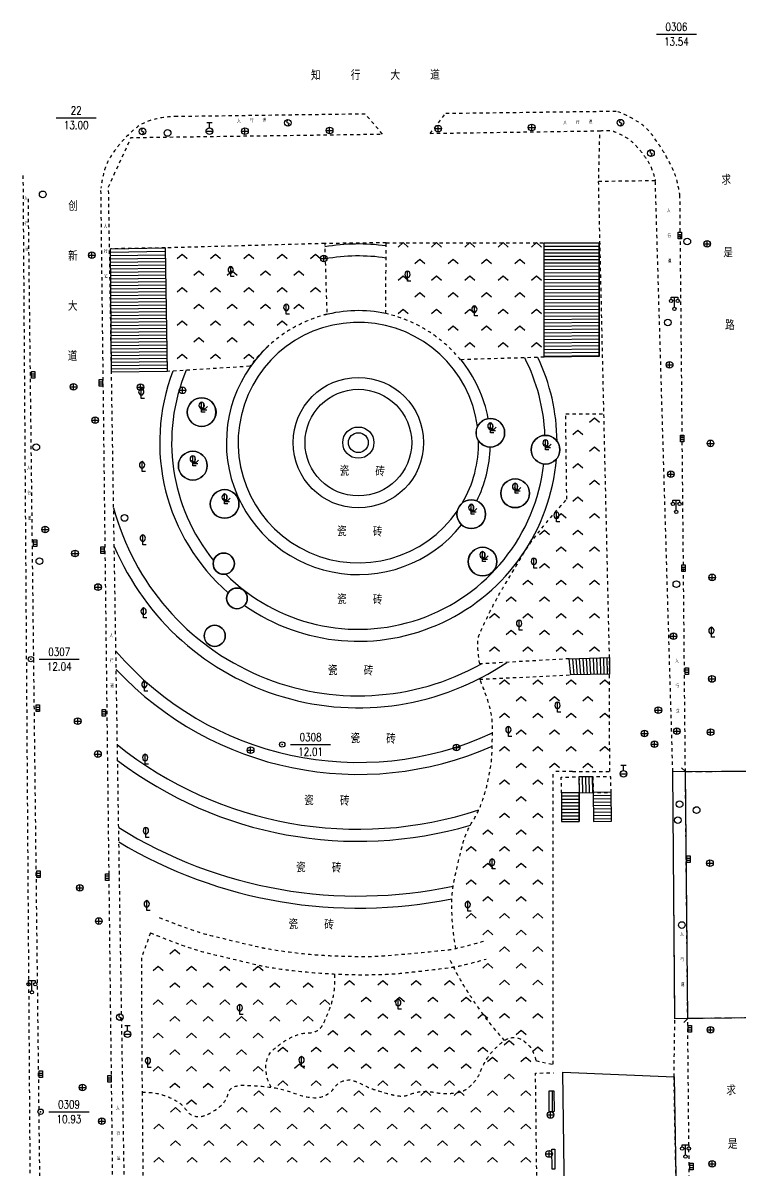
# Model space of a CAD drawing. Extents: x 1059 to 1761, y 608 to 1213.
# Drawn here: x 1472.4 to 1579.8, y 1040.6 to 1212.5 of the extents above; entities that cross this region are included whole.
import ezdxf
from ezdxf.enums import TextEntityAlignment as Align

# ---------------------------------------------------------------- set-up
doc = ezdxf.new("R2010")
doc.units = 0
doc.header["$LTSCALE"] = 0.5
doc.header["$PDSIZE"] = 0.2
doc.linetypes.add('X5', pattern=[3, 2, -1])
doc.linetypes.add('X6', pattern=[2, 1, -1])
doc.layers.get('0').update_dxf_attribs({"linetype": 'CONTINUOUS'})
doc.layers.add('ASSIST', color=7, linetype='CONTINUOUS', plot=False)
for name, color, linetype in [('DLDW', 11, 'CONTINUOUS'), ('DLSS', 4, 'CONTINUOUS'), ('GXYZ', 2, 'CONTINUOUS'), ('JMD', 6, 'CONTINUOUS'), ('KZD', 1, 'CONTINUOUS'), ('ZBTZ', 3, 'CONTINUOUS')]:
    doc.layers.add(name, color=color, linetype=linetype)
doc.styles.add('HZ', font='rs.shx', dxfattribs={"width": 0.8, "bigfont": 'hztxt.shx'})
doc.linetypes.add('1161', pattern='A,0,[149,AAA.SHX,S=0.15,R=0,X=0,Y=0],-1.6', length=1.6)

# ---------------------------------------------------------------- blocks, each defined once
blk = doc.blocks.new('gc043')
for p, q in [((-1, 0), (1, 0)), ((0, -1), (0, 1))]:
    blk.add_line(p, q)
blk.add_circle((0, 0), 1)
blk = doc.blocks.new('gc041')
for p, q in [((-1, 0.5), (1, 0.5)), ((-1, -0.5), (-1, 0.5)), ((-0.33, 0.5), (-0.33, -0.5)), ((0.33, 0.5), (0.33, -0.5)), ((1, 0.5), (1, -0.5)), ((1, -0.5), (-1, -0.5))]:
    blk.add_line(p, q)
blk = doc.blocks.new('gc133')
for p, q in [((-1, 0), (1, 0)), ((-0.8, 2.6), (0.8, 2.6)), ((0, 1), (0, 2.6))]:
    blk.add_line(p, q)
blk.add_circle((0, 0), 1)
blk = doc.blocks.new('gc050')
for p, q in [((0, 1), (-0.38, 0.18)), ((-0.38, 0.18), (0.38, -0.18)), ((0, -1), (0.38, -0.18))]:
    blk.add_line(p, q)
blk.add_circle((0, 0), 1)
blk = doc.blocks.new('gc097')
for p, q in [((-1, 2.9), (-1, 3.5)), ((-1, 3.5), (1, 3.5)), ((0, 0.5), (0, 3.5)), ((1, 3.5), (1, 2.9))]:
    blk.add_line(p, q)
for centre in [(-1, 2.4), (0, 0), (1, 2.4)]:
    blk.add_circle(centre, 0.5)
blk = doc.blocks.new('gc211')
for p, q in [((0, 0), (-1.5, -1.32)), ((1.5, -1.32), (0, 0))]:
    blk.add_line(p, q)
blk = doc.blocks.new('gc143')
for p, q in [((0, 0), (0, 3)), ((1, 0), (0, 0))]:
    blk.add_line(p, q)
for centre, start, end in [((0.225, 2), 102.68038, 257.31962), ((-0.225, 2), 282.68038, 77.31962)]:
    blk.add_arc(centre, 1.025, start, end)
blk = doc.blocks.new('gc188')
blk.add_circle((0, 0), 1)
blk = doc.blocks.new('gc124')
for p, q in [((-1, 1), (0, 0)), ((-0.8, 0), (0.8, 0)), ((0, 0), (0, 1.6)), ((0, 0), (1, 1))]:
    blk.add_line(p, q)
blk = doc.blocks.new('gc117')
blk.add_circle((0, 0), 0.8)
blk.add_point((0, 0))

msp = doc.modelspace()

# ---------------------------------------------------------------- linework, layer by layer
at = {"linetype": 'Continuous'}
for p, q in [((1550.49, 1162.43, 13.46), (1550.49, 1179.59, 4.17)), ((1550.49, 1179.59, 2.17), (1558.72, 1179.59, 0.71)), ((1558.72, 1162.54, 13.47), (1558.72, 1179.59, 2.88)), ((1553.06, 1097.13, 13.39), (1553.06, 1092.86, 3.59)), ((1555.71, 1097.16), (1555.71, 1092.86))]:
    msp.add_line(p, q, dxfattribs=at)
for centre, radius in [((1522.63, 1149.63, 12.89), 9.77), ((1522.63, 1149.63, 12.89), 7.99), ((1499.15, 1154.2, 12.77), 2.15), ((1522.63, 1149.63, 12.89), 2.34), ((1542.41, 1151.1, 13.03), 2.14), ((1522.63, 1149.63, 12.89), 1.49), ((1550.67, 1148.57, 13.18), 2.15), ((1497.82, 1146.17, 12.61), 2.16), ((1546.12, 1142.04, 12.92), 2.15), ((1502.59, 1140.44, 12.55), 2.15), ((1539.55, 1138.9, 12.86), 2.15), ((1502.46, 1131.49, 12.42), 1.59), ((1541.24, 1131.8, 12.73), 2.15), ((1504.44, 1126.29, 12.35), 1.55), ((1501.11, 1120.67, 12.24), 1.58)]:
    msp.add_circle(centre, radius, dxfattribs=at)
for radius, start, end in [(29.77, 81.9598, 99.7225), (27.98, 81.4624, 100.2369), (19.78, 78.0166, 105.0196), (18.02, 7.7192, 325.3998), (19.78, 132.8962, 321.4822), (27.98, 2.2231, 27.0272), (29.77, 0.3973, 25.404), (19.78, 10.4559, 38.9411), (29.77, 158.9141, 229.1041), (27.98, 157.2134, 219.1608), (18.02, 329.8378, 0.7887), (19.78, 333.7554, 358.0521), (29.77, 235.0333, 355.2571), (27.98, 224.7497, 353.4313), (37.95, 194.9123, 299.0979), (39.75, 203.0506, 304.0394), (47.93, 220.7146, 294.7754), (49.72, 223.1227, 293.793), (57.94, 231.4519, 288.1501), (59.75, 232.8622, 286.3164), (67.96, 238.1013, 282.0677), (69.78, 239.0553, 281.5912)]:
    msp.add_arc((1522.63, 1149.63, 12.89), radius, start, end, dxfattribs=at)
at = {"layer": 'ASSIST', "linetype": 'Continuous', "flags": 128}
for points in [[(1550.49, 1162.43), (1550.49, 1179.59), (1558.72, 1179.59), (1558.72, 1162.54)], [(1485.64, 1160.19), (1485.5, 1178.68), (1493.66, 1178.81), (1493.96, 1160.29)], [(1560.28, 1114.93), (1554.47, 1114.81), (1554.23, 1117.23), (1560.26, 1117.41)], [(1571.63, 1100.33), (1582.64, 1100.41), (1582.98, 1063.44), (1571.98, 1063.31)], [(1557.77, 1099.52), (1555.69, 1099.53), (1555.71, 1097.16), (1557.82, 1097.18)], [(1560.54, 1092.87), (1560.5, 1097.22), (1557.82, 1097.18), (1557.87, 1092.86)], [(1551.95, 1052.42), (1551.15, 1052.41), (1551.17, 1049.39), (1552, 1049.42)], [(1552.09, 1040.75), (1551.65, 1040.76), (1551.63, 1043.75), (1552.06, 1043.72)]]:
    msp.add_lwpolyline(points, close=True, dxfattribs=at)
at = {"layer": 'DLSS', "linetype": 'X6'}
for p, q in [((1569.75, 1100.32, 10.29), (1567.13, 1188.87, 13.19)), ((1572.84, 972.28, 9.84), (1570.82, 1186.57, 12.7)), ((1517.59, 1179.47, 13.56), (1493.66, 1178.81, 19.55)), ((1526.8, 1179.59, 13.56), (1550.49, 1179.59)), ((1550.49, 1179.59), (1558.72, 1179.59)), ((1493.66, 1178.81), (1485.5, 1178.68)), ((1553.7, 1153.92), (1559.42, 1153.92)), ((1570.06, 1063.29, 10.05), (1569.75, 1100.32, 10.29)), ((1569.93, 1054.58, 10.05), (1570.06, 1063.29, 10.05)), ((1570.6, 1020.13, 9.91), (1569.93, 1054.58, 10.05))]:
    msp.add_line(p, q, dxfattribs=at)
at = {"layer": 'DLSS', "linetype": 'X6', "flags": 128}
for points in [[(1495.48, 1198.49, 0.081414), (1491.45, 1197.91, 0.109955), (1488.82, 1196.4, 0.031023), (1486.9, 1194.4, 0.036184), (1485.5, 1192.48, 0.065812), (1484.61, 1190.53, 0.049947), (1484.06, 1187.77)], [(1570.82, 1186.57, 0.027454), (1570.38, 1188.87, 0.042681), (1569.9, 1190.3, 0.031485), (1568.55, 1192.9, 0.025791), (1566.55, 1195.87, 0.087355), (1564.74, 1197.57, 0.05562), (1561.28, 1199.32)], [(1558.83, 1196.36, -0.049649), (1560.25, 1196.41, -0.08334), (1561.08, 1196.21, -0.04107), (1562.78, 1195.34, -0.053081), (1563.94, 1194.43, -0.032581), (1564.78, 1193.5, -0.019653), (1566, 1191.82, -0.056107), (1566.58, 1190.7, -0.0369), (1567.13, 1188.87)], [(1517.91, 1168.87, 0.038774), (1514.86, 1167.82, 0.038774), (1512, 1166.31, 0.046336), (1508.95, 1163.95, 0.046336), (1506.38, 1161.07)], [(1537.94, 1162.06, 0.036608), (1535.88, 1164.21, 0.036608), (1533.54, 1166.04, 0.045844), (1530.27, 1167.82, 0.045844), (1526.73, 1168.97)], [(1540.82, 1116.46, -0.046017), (1540.53, 1119.67, -0.105096), (1540.83, 1121.06, -0.010837), (1542.51, 1124.59, -0.014106), (1543.94, 1127.23, -0.003647), (1544.73, 1128.59, -0.001244), (1547.1, 1132.54, -0.031149), (1549.58, 1136.13, -0.020707), (1553.86, 1141.13)], [(1537.23, 1073.78, -0.041404), (1536.63, 1080.05, -0.058318), (1537.09, 1084.5, -0.006875), (1538.24, 1089.35, -0.029036), (1538.59, 1090.48, -0.048302), (1539.92, 1093.17, 0.052765), (1541.12, 1095.64, 0.027854), (1541.9, 1098.27, 0.022778), (1542.53, 1101.57, 0.02698), (1542.65, 1102.95, 0.009251), (1542.72, 1106.99, 0.06485), (1542.33, 1109.94, 0.042832), (1540.8, 1114.17)], [(1541.38, 1074.86, -0.01258), (1537.23, 1073.78, -0.031279), (1535.53, 1073.5, -0.006381), (1526.51, 1072.68, -0.019999), (1523.62, 1072.57, -0.005744), (1520.15, 1072.62, -0.008317), (1517.75, 1072.72, -0.013675), (1513.61, 1073.08, -0.012895), (1509.25, 1073.69, -0.016117), (1507.97, 1073.94, -0.002815), (1500.7, 1075.68, -0.024013), (1497.74, 1076.56, -0.013317), (1492.53, 1078.54)], [(1491.48, 1076.14, 0.013117), (1496.87, 1074.09, 0.023814), (1499.92, 1073.18, 0.002895), (1507.51, 1071.35, 0.015464), (1508.94, 1071.06, 0.01399), (1513.14, 1070.47, 0.012677), (1517.81, 1070.06, 0.012398), (1522.28, 1069.89, 0.012424), (1526.75, 1069.94, 0.016335), (1528.93, 1070.1, 0.004927), (1536.13, 1070.91, 0.02635), (1537.9, 1071.22, 0.011875), (1541.76, 1072.21)], [(1544.54, 1060.03, -0.019853), (1541.89, 1063.19, -0.019853), (1539.51, 1066.55, -0.015492), (1537.84, 1069.3, -0.015492), (1536.35, 1072.14)], [(1509.55, 1053.01, -0.143751), (1508.79, 1056.4, -0.199984), (1509.91, 1058.68, -0.037789), (1511.52, 1059.89, -0.042526), (1513.11, 1060.73, -0.098001), (1515.27, 1061.17, 0.152864), (1516.64, 1061.61, 0.12381), (1517.31, 1062.39, 0.03734), (1518.59, 1065.51, 0.051448), (1519.04, 1067.59, 0.045309), (1519.09, 1070.02)], [(1490.22, 1052.27, -0.068899), (1492.91, 1051.98, -0.072295), (1495.3, 1051, -0.107973), (1496.86, 1049.56, 0.164877), (1497.99, 1048.72, 0.174894), (1499.64, 1048.78, 0.093081), (1502.2, 1050.41, 0.154708), (1503.12, 1052.06, -0.242626), (1503.9, 1053.03, -0.105291), (1505.24, 1053.31, -0.033125), (1509.55, 1053.01, -0.058369), (1512.95, 1052.13, 0.069503), (1515.83, 1051.46, 0.273648), (1519.08, 1053, -0.336314), (1521.95, 1053.98, -0.04241), (1523.51, 1053.3, 0.044315), (1525.02, 1052.66, 0.014699), (1527.58, 1051.92, 0.036052), (1528.65, 1051.72, 0.127483), (1530.44, 1051.97, -0.103521), (1532.6, 1052.39, -0.044355), (1534.17, 1052.23, 0.046087), (1535.68, 1052.07, 0.039848), (1537.27, 1052.19, 0.058111), (1538.32, 1052.47, 0.081238), (1539.19, 1053, 0.053906), (1540.23, 1054.1, 0.068391), (1540.94, 1055.38, -0.046123), (1541.92, 1057.31, -0.051677), (1542.99, 1058.68, -0.043981), (1544.54, 1060.03, -0.309839), (1547.21, 1060.1, -0.214783), (1549.22, 1057)]]:
    msp.add_lwpolyline(points, format="xyb", dxfattribs=at)
for points in [[(1523.65, 1198.88), (1495.48, 1198.49)], [(1526.25, 1195.88), (1523.65, 1198.88)], [(1533.4, 1195.98), (1535.76, 1198.99)], [(1535.76, 1198.99), (1561.28, 1199.32)], [(1488.72, 964.94), (1485.2, 1187.99), (1488.58, 1195.35), (1526.25, 1195.88)], [(1533.4, 1195.98), (1558.83, 1196.36)], [(1472.37, 1189.65), (1474.67, 860.01)], [(1560.29, 1100.35), (1560.28, 1114.93), (1560.26, 1117.41), (1558.63, 1188.76)], [(1487.55, 892.95), (1484.06, 1187.77)], [(1473.13, 1186.17), (1478.56, 724.18)], [(1526.8, 1179.59), (1517.59, 1179.47), (1517.91, 1168.87)], [(1526.73, 1168.97), (1526.8, 1179.59)], [(1550.49, 1162.43), (1537.94, 1162.06)], [(1506.38, 1161.07), (1493.96, 1160.29)], [(1553.86, 1141.13), (1553.7, 1153.92)], [(1554.23, 1117.23), (1540.82, 1116.46)], [(1540.8, 1114.17), (1554.47, 1114.81)], [(1551.8, 1056.46), (1551.8, 1100.35)], [(1491.48, 1076.14), (1490.11, 1072.43)], [(1490.11, 1072.43), (1490.22, 1052.27)], [(1549.22, 1057), (1551.8, 1056.46)], [(1552.97, 965.5), (1552.74, 983.22), (1550.04, 983.22), (1549.18, 1055.13), (1551.87, 1055.19)], [(1490.22, 1052.27), (1491.11, 964.96)]]:
    msp.add_lwpolyline(points, dxfattribs=at)
for points, elevation in [([(1567.13, 1188.87), (1558.63, 1188.76), (1558.83, 1196.36)], 13.19), ([(1554.73, 1100.35), (1551.8, 1100.35)], 10.04), ([(1554.73, 1100.35), (1560.29, 1100.35)], 10.04)]:
    msp.add_lwpolyline(points, dxfattribs=dict(at, elevation=elevation))
for points in [[(1555.69, 1099.53), (1555.71, 1097.16), (1553.06, 1097.13), (1553.04, 1099.49)], [(1557.77, 1099.52), (1557.82, 1097.18), (1560.5, 1097.22), (1560.45, 1099.56)]]:
    msp.add_lwpolyline(points, close=True, dxfattribs=at)
at = {"layer": 'JMD', "linetype": 'Continuous'}
for p, q in [((1550.49, 1162.43), (1550.49, 1179.59)), ((1550.49, 1179.59), (1558.72, 1179.59)), ((1558.72, 1179.59), (1558.72, 1162.54)), ((1485.5, 1178.68), (1493.66, 1178.81)), ((1485.64, 1160.19), (1485.5, 1178.68)), ((1485.5, 1178.18), (1493.66, 1178.3)), ((1485.5, 1177.68), (1493.67, 1177.8)), ((1493.66, 1178.81), (1493.96, 1160.29)), ((1550.49, 1179.09), (1558.72, 1179.09)), ((1550.49, 1178.59), (1558.72, 1178.59)), ((1550.49, 1178.09), (1558.72, 1178.09)), ((1485.51, 1177.18), (1493.68, 1177.3)), ((1485.51, 1176.68), (1493.69, 1176.8)), ((1485.52, 1176.18), (1493.7, 1176.3)), ((1550.49, 1177.59), (1558.72, 1177.6)), ((1550.49, 1177.09), (1558.72, 1177.1)), ((1550.49, 1176.59), (1558.72, 1176.6)), ((1550.49, 1176.09), (1558.72, 1176.11)), ((1485.52, 1175.68), (1493.7, 1175.8)), ((1485.52, 1175.18), (1493.71, 1175.3)), ((1485.53, 1174.68), (1493.72, 1174.8)), ((1485.53, 1174.18), (1493.73, 1174.3)), ((1550.49, 1175.59), (1558.72, 1175.61)), ((1550.49, 1175.09), (1558.72, 1175.11)), ((1550.49, 1174.59), (1558.72, 1174.62)), ((1485.54, 1173.68), (1493.74, 1173.8)), ((1485.54, 1173.18), (1493.75, 1173.3)), ((1485.54, 1172.68), (1493.75, 1172.8)), ((1550.49, 1174.09), (1558.72, 1174.12)), ((1550.49, 1173.59), (1558.72, 1173.62)), ((1550.49, 1173.09), (1558.72, 1173.13)), ((1550.49, 1172.59), (1558.72, 1172.63)), ((1485.55, 1172.18), (1493.76, 1172.3)), ((1485.55, 1171.68), (1493.77, 1171.8)), ((1485.56, 1171.18), (1493.78, 1171.3)), ((1550.49, 1172.09), (1558.72, 1172.13)), ((1550.49, 1171.59), (1558.72, 1171.63)), ((1550.49, 1171.09), (1558.72, 1171.14)), ((1485.56, 1170.68), (1493.79, 1170.8)), ((1485.56, 1170.18), (1493.79, 1170.29)), ((1485.57, 1169.68), (1493.8, 1169.79)), ((1485.57, 1169.18), (1493.81, 1169.29)), ((1550.49, 1170.59), (1558.72, 1170.64)), ((1550.49, 1170.09), (1558.72, 1170.14)), ((1550.49, 1169.59), (1558.72, 1169.65)), ((1550.49, 1169.09), (1558.72, 1169.15)), ((1485.58, 1168.68), (1493.82, 1168.79)), ((1485.58, 1168.18), (1493.83, 1168.29)), ((1485.58, 1167.68), (1493.84, 1167.79)), ((1550.49, 1168.59), (1558.72, 1168.65)), ((1550.49, 1168.09), (1558.72, 1168.16)), ((1550.49, 1167.59), (1558.72, 1167.66)), ((1485.59, 1167.18), (1493.84, 1167.29)), ((1485.59, 1166.68), (1493.85, 1166.79)), ((1485.6, 1166.18), (1493.86, 1166.29)), ((1485.6, 1165.68), (1493.87, 1165.79)), ((1550.49, 1167.09), (1558.72, 1167.16)), ((1550.49, 1166.59), (1558.72, 1166.67)), ((1550.49, 1166.09), (1558.72, 1166.17)), ((1485.6, 1165.18), (1493.88, 1165.29)), ((1485.61, 1164.68), (1493.88, 1164.79)), ((1485.61, 1164.18), (1493.89, 1164.29)), ((1550.49, 1165.59), (1558.72, 1165.67)), ((1550.49, 1165.09), (1558.72, 1165.17)), ((1550.49, 1164.59), (1558.72, 1164.68)), ((1550.49, 1164.09), (1558.72, 1164.18)), ((1485.62, 1163.68), (1493.9, 1163.79)), ((1485.62, 1163.18), (1493.91, 1163.29)), ((1485.62, 1162.68), (1493.92, 1162.79)), ((1485.63, 1162.18), (1493.93, 1162.29)), ((1550.49, 1163.59), (1558.72, 1163.68)), ((1550.49, 1163.09), (1558.72, 1163.19)), ((1550.49, 1162.59), (1558.72, 1162.69)), ((1485.63, 1161.68), (1493.93, 1161.78)), ((1485.64, 1161.18), (1493.94, 1161.28)), ((1485.64, 1160.68), (1493.95, 1160.78)), ((1554.23, 1117.23), (1560.26, 1117.41)), ((1554.47, 1114.81), (1554.23, 1117.23)), ((1554.97, 1114.82), (1554.75, 1117.24)), ((1555.47, 1114.83), (1555.27, 1117.26)), ((1555.97, 1114.84), (1555.79, 1117.27)), ((1556.47, 1114.85), (1556.3, 1117.29)), ((1556.97, 1114.86), (1556.82, 1117.31)), ((1557.47, 1114.87), (1557.34, 1117.32)), ((1557.97, 1114.88), (1557.86, 1117.34)), ((1558.47, 1114.89), (1558.37, 1117.35)), ((1558.97, 1114.9), (1558.89, 1117.37)), ((1559.46, 1114.91), (1559.41, 1117.39)), ((1559.96, 1114.92), (1559.93, 1117.4)), ((1560.28, 1114.93), (1554.47, 1114.81)), ((1571.63, 1100.33), (1571.06, 1100.89)), ((1557.77, 1099.52), (1555.69, 1099.53)), ((1555.69, 1099.53), (1555.71, 1097.16)), ((1556.19, 1099.53), (1556.22, 1097.17)), ((1556.69, 1099.53), (1556.73, 1097.17)), ((1557.19, 1099.52), (1557.23, 1097.18)), ((1557.69, 1099.52), (1557.74, 1097.18)), ((1555.71, 1097.16), (1553.06, 1097.13)), ((1553.06, 1097.13), (1553.06, 1092.86)), ((1555.71, 1097.16), (1557.82, 1097.18)), ((1555.71, 1092.86), (1555.71, 1097.16)), ((1560.5, 1097.22), (1557.82, 1097.18)), ((1557.82, 1097.18), (1557.87, 1092.86)), ((1560.54, 1092.87), (1560.5, 1097.22)), ((1555.71, 1096.66), (1553.06, 1096.63)), ((1555.71, 1096.16), (1553.06, 1096.13)), ((1555.71, 1095.66), (1553.06, 1095.64)), ((1560.5, 1096.73), (1557.83, 1096.69)), ((1560.51, 1096.23), (1557.83, 1096.19)), ((1560.51, 1095.73), (1557.84, 1095.7)), ((1560.52, 1095.23), (1557.84, 1095.2)), ((1555.71, 1095.16), (1553.06, 1095.14)), ((1555.71, 1094.66), (1553.06, 1094.65)), ((1555.71, 1094.16), (1553.06, 1094.15)), ((1555.71, 1093.66), (1553.06, 1093.65)), ((1560.52, 1094.73), (1557.85, 1094.7)), ((1560.53, 1094.23), (1557.85, 1094.21)), ((1560.53, 1093.73), (1557.86, 1093.71)), ((1555.71, 1093.16), (1553.06, 1093.16)), ((1555.71, 1092.86), (1555.71, 1092.86)), ((1560.54, 1093.23), (1557.87, 1093.21)), ((1571.98, 1063.31), (1571.42, 1062.74)), ((1554.28, 984.85), (1553.28, 1055.27, 10.06)), ((1553.28, 1055.27, 10.06), (1569.93, 1054.58, 10.05)), ((1569.93, 1054.58, 10.05), (1570.6, 1020.13, 9.91)), ((1551.95, 1052.42), (1551.15, 1052.41)), ((1551.15, 1052.41), (1551.17, 1049.39)), ((1551.65, 1052.41), (1551.69, 1049.41)), ((1551.17, 1049.39), (1552, 1049.42)), ((1551.65, 1040.76), (1551.63, 1043.75)), ((1551.63, 1043.75), (1552.06, 1043.72)), ((1552.09, 1040.75), (1551.65, 1040.76))]:
    msp.add_line(p, q, dxfattribs=at)
at = {"layer": 'JMD', "linetype": 'X5'}
for p, q in [((1571.63, 1100.33), (1582.64, 1100.41)), ((1582.98, 1063.44), (1571.98, 1063.31))]:
    msp.add_line(p, q, dxfattribs=at)
at = {"layer": 'JMD', "linetype": 'Continuous', "elevation": 15.59, "flags": 128}
msp.add_lwpolyline([(1709.21, 1064.94), (1702.38, 1064.84), (1570.06, 1063.29), (1569.75, 1100.32), (1584.31, 1100.42)], dxfattribs=at)
at = {"layer": 'JMD', "linetype": 'Continuous', "flags": 128}
msp.add_lwpolyline([(1555.71, 1092.86), (1555.71, 1097.16), (1553.06, 1097.13), (1553.06, 1092.86)], close=True, dxfattribs=at)
at = {"layer": 'KZD', "linetype": 'Continuous'}
for p, q in [((1567.29, 1210.83), (1573.29, 1210.83)), ((1477.35, 1198.32), (1483.35, 1198.32)), ((1474.81, 1117.17), (1480.81, 1117.17)), ((1512.47, 1104.39), (1518.47, 1104.39)), ((1476.27, 1049.34), (1482.27, 1049.34))]:
    msp.add_line(p, q, dxfattribs=at)
at = {"layer": 'ZBTZ', "linetype": '1161', "flags": 128}
for points in [[(1501.29, 1154.2, 1), (1497, 1154.2, 1)], [(1544.55, 1151.1, 1), (1540.26, 1151.1, 1)], [(1552.82, 1148.57, 1), (1548.52, 1148.57, 1)], [(1499.98, 1146.17, 1), (1495.66, 1146.17, 1)], [(1548.28, 1142.04, 1), (1543.97, 1142.04, 1)], [(1504.74, 1140.44, 1), (1500.44, 1140.44, 1)], [(1541.7, 1138.9, 1), (1537.4, 1138.9, 1)], [(1504.05, 1131.49, 1), (1500.87, 1131.49, 1)], [(1504.05, 1131.49, 1), (1500.87, 1131.49, 1)], [(1543.39, 1131.8, 1), (1539.1, 1131.8, 1)], [(1505.99, 1126.29, 1), (1502.89, 1126.29, 1)], [(1502.89, 1126.29, 1), (1505.99, 1126.29, 1)], [(1502.69, 1120.67, 1), (1499.52, 1120.67, 1)], [(1499.52, 1120.67, 1), (1502.69, 1120.67, 1)]]:
    msp.add_lwpolyline(points, format="xyb", close=True, dxfattribs=at)

# ---------------------------------------------------------------- block references
at = {"layer": 'DLDW', "linetype": 'Continuous', "xscale": 0.5, "yscale": 0.5}
for p in [(1569.98, 1169.66, 11.65), (1570.26, 1139.25, 10.74), (1473.72, 1067.24, 11.42), (1571.65, 1042.62, 9.9)]:
    msp.add_blockref('gc097', p, dxfattribs=at)
at = {"layer": 'GXYZ', "linetype": 'Continuous', "xscale": 0.5, "yscale": 0.5}
for name, p in [('gc050', (1490.28, 1196.28, 13.32)), ('gc133', (1500.31, 1196.3, 13.51)), ('gc043', (1505.64, 1196.32, 13.54)), ('gc050', (1512.05, 1197.57, 13.51)), ('gc043', (1518.33, 1196.41, 13.52)), ('gc043', (1534.59, 1196.69, 13.53)), ('gc043', (1548.6, 1196.86, 13.52)), ('gc050', (1561.92, 1197.58, 13.45)), ('gc188', (1494.05, 1196.04, 13.42)), ('gc050', (1566.48, 1193.03, 13.24)), ('gc188', (1475.33, 1186.84, 12.88)), ('gc188', (1571.92, 1179.76, 12.49)), ('gc043', (1574.9, 1179.42, 12.55)), ('gc043', (1482.7, 1177.73, 12.78)), ('gc043', (1517.45, 1177.22, 13.53)), ('gc188', (1569, 1167.64, 11.64)), ('gc043', (1569.27, 1161.28, 11.47)), ('gc043', (1479.96, 1158, 12.54)), ('gc043', (1489.99, 1157.94, 12.76)), ('gc043', (1496.29, 1157.47, 12.81)), ('gc043', (1483.18, 1153, 12.45)), ('gc188', (1474.37, 1148.95, 12.39)), ('gc043', (1575.39, 1149.52, 11.63)), ('gc043', (1569.46, 1144.9, 10.94)), ('gc188', (1487.6, 1138.34, 12.39)), ('gc043', (1475.72, 1136.62, 12.21)), ('gc043', (1480.17, 1133.01, 12.22)), ('gc188', (1474.83, 1131.85, 12.14)), ('gc043', (1575.64, 1129.43, 11.01)), ('gc043', (1483.62, 1127.98, 12.11)), ('gc188', (1570.28, 1128.42, 10.38)), ('gc043', (1569.86, 1120.61, 10.15)), ('gc043', (1575.62, 1114.21, 10.52)), ('gc043', (1567.58, 1109.54, 9.48)), ('gc043', (1480.57, 1107.89, 11.85)), ('gc043', (1565.5, 1106.02, 9.46)), ('gc043', (1570.35, 1106.38, 10.4)), ('gc043', (1575.42, 1106.22, 10.31)), ('gc043', (1506.49, 1103.53, 11.99)), ('gc043', (1537.35, 1103.93, 12.24)), ('gc043', (1567, 1104.44, 9.43)), ('gc043', (1483.61, 1102.96, 11.73)), ('gc133', (1562.35, 1100, 10.11)), ('gc188', (1570.77, 1095.45, 10.22)), ('gc188', (1570.51, 1093.04, 10.2)), ('gc188', (1573.32, 1094.56, 10.04)), ('gc043', (1575.32, 1086.59, 10)), ('gc043', (1480.9, 1082.91, 11.52)), ('gc043', (1483.73, 1077.93, 11.4)), ('gc188', (1571.11, 1077.33, 9.98)), ('gc050', (1486.9, 1063.52, 11.3)), ('gc133', (1488.05, 1060.98, 11.28)), ('gc043', (1575.4, 1061.62, 9.84)), ('gc043', (1481.31, 1052.97, 11.08)), ('gc043', (1551.41, 1048.86, 10.36)), ('gc043', (1484.18, 1047.92, 10.96)), ('gc043', (1551.2, 1043.01, 10.36)), ('gc043', (1575.66, 1041.54, 9.86))]:
    msp.add_blockref(name, p, dxfattribs=at)
at = {"layer": 'GXYZ', "linetype": 'Continuous', "xscale": 0.5, "yscale": 0.5, "zscale": 0.5}
for p, rotation in [((1570.79, 1180.67, 12.5), 89.90315242892177), ((1473.92, 1159.79, 12.55), 90), ((1484.03, 1158.6, 12.48), 90), ((1571.14, 1150.27, 10.94), 90), ((1474.18, 1134.58, 12.17), 90), ((1484.27, 1133.53, 12.16), 90), ((1571.35, 1130.82, 10.3), 90), ((1571.87, 1115.39, 10.45), 90), ((1474.59, 1109.82, 11.84), 90), ((1484.5, 1109.12, 11.78), 270), ((1572.12, 1087.19, 9.93), 90), ((1474.7, 1084.94, 11.46), 90), ((1484.97, 1084.52, 11.47), 90), ((1572.32, 1061.78, 9.78), 90), ((1475.07, 1054.97, 11.03), 90), ((1485.35, 1054.27, 11.02), 90), ((1572.54, 1041.16, 9.76), 90)]:
    msp.add_blockref('gc041', p, dxfattribs=dict(at, rotation=rotation))
at = {"layer": 'KZD', "linetype": 'Continuous', "xscale": 0.5, "yscale": 0.5}
for p in [(1473.56, 1117.17, 12.04), (1511.22, 1104.39, 12.01), (1475.02, 1049.34, 10.93)]:
    msp.add_blockref('gc117', p, dxfattribs=at)
at = {"layer": 'ZBTZ', "linetype": 'Continuous', "xscale": 0.5, "yscale": 0.5}
for name, p in [('gc211', (1529.33, 1179.6)), ('gc211', (1534.33, 1179.6)), ('gc211', (1539.33, 1179.6)), ('gc211', (1544.33, 1179.6)), ('gc211', (1549.33, 1179.6)), ('gc211', (1496.22, 1177.85)), ('gc211', (1501.22, 1177.85)), ('gc211', (1506.22, 1177.85)), ('gc211', (1511.22, 1177.85)), ('gc211', (1516.22, 1177.85)), ('gc143', (1503.5, 1174.53, 13.64)), ('gc211', (1531.83, 1177.1)), ('gc211', (1536.83, 1177.1)), ('gc211', (1541.83, 1177.1)), ('gc211', (1546.83, 1177.1)), ('gc211', (1498.72, 1175.35)), ('gc211', (1503.72, 1175.35)), ('gc211', (1508.72, 1175.35)), ('gc211', (1513.72, 1175.35)), ('gc211', (1529.33, 1174.6)), ('gc143', (1529.99, 1173.84, 13.66)), ('gc211', (1534.33, 1174.6)), ('gc211', (1539.33, 1174.6)), ('gc211', (1544.33, 1174.6)), ('gc211', (1549.33, 1174.6)), ('gc211', (1496.22, 1172.85)), ('gc211', (1501.22, 1172.85)), ('gc211', (1506.22, 1172.85)), ('gc211', (1511.22, 1172.85)), ('gc211', (1516.22, 1172.85)), ('gc211', (1531.83, 1172.1)), ('gc211', (1536.83, 1172.1)), ('gc211', (1541.83, 1172.1)), ('gc211', (1546.83, 1172.1)), ('gc211', (1498.72, 1170.35)), ('gc211', (1503.72, 1170.35)), ('gc211', (1508.72, 1170.35)), ('gc143', (1511.83, 1168.89, 13.27)), ('gc211', (1513.72, 1170.35)), ('gc211', (1529.33, 1169.6)), ('gc211', (1534.33, 1169.6)), ('gc211', (1539.33, 1169.6)), ('gc143', (1540.01, 1168.63, 13.4)), ('gc211', (1544.33, 1169.6)), ('gc211', (1549.33, 1169.6)), ('gc211', (1496.22, 1167.85)), ('gc211', (1501.22, 1167.85)), ('gc211', (1506.22, 1167.85)), ('gc211', (1511.22, 1167.85)), ('gc211', (1536.83, 1167.1)), ('gc211', (1541.83, 1167.1)), ('gc211', (1546.83, 1167.1)), ('gc211', (1498.72, 1165.35)), ('gc211', (1503.72, 1165.35)), ('gc211', (1539.33, 1164.6)), ('gc211', (1544.33, 1164.6)), ('gc211', (1549.33, 1164.6)), ('gc211', (1496.22, 1162.85)), ('gc211', (1501.22, 1162.85)), ('gc211', (1506.22, 1162.85)), ('gc143', (1490.1, 1156.24, 12.88)), ('gc143', (1499.15, 1154.2)), ('gc124', (1499.5, 1154.55)), ('gc143', (1542.41, 1151.1)), ('gc124', (1542.76, 1151.46)), ('gc211', (1558.03, 1153.32)), ('gc211', (1555.53, 1151.46)), ('gc143', (1550.67, 1148.57)), ('gc124', (1551.02, 1148.92)), ('gc211', (1558.03, 1148.96)), ('gc143', (1490.22, 1145.28, 12.88)), ('gc143', (1497.82, 1146.17)), ('gc124', (1498.16, 1146.5)), ('gc211', (1555.53, 1146.46)), ('gc143', (1546.12, 1142.04)), ('gc211', (1558.03, 1143.96)), ('gc143', (1502.59, 1140.44)), ('gc124', (1546.47, 1142.39)), ('gc124', (1502.94, 1140.79)), ('gc143', (1539.55, 1138.9)), ('gc124', (1539.9, 1139.25)), ('gc211', (1555.53, 1141.46)), ('gc143', (1552.32, 1137.75, 13.16)), ('gc211', (1553.03, 1138.96)), ('gc211', (1558.03, 1138.96)), ('gc211', (1550.53, 1136.46)), ('gc211', (1555.53, 1136.46)), ('gc143', (1490.33, 1134.31, 12.88)), ('gc143', (1541.24, 1131.8)), ('gc211', (1553.03, 1133.96)), ('gc211', (1558.03, 1133.96)), ('gc124', (1541.6, 1132.16)), ('gc143', (1548.93, 1130.83, 13.11)), ('gc211', (1550.53, 1131.46)), ('gc211', (1555.53, 1131.46)), ('gc211', (1548.03, 1128.96)), ('gc211', (1553.03, 1128.96)), ('gc211', (1558.03, 1128.96)), ('gc211', (1545.53, 1126.46)), ('gc211', (1550.53, 1126.46)), ('gc211', (1555.53, 1126.46)), ('gc143', (1490.45, 1123.35, 12.88)), ('gc211', (1543.03, 1123.96)), ('gc143', (1546.72, 1121.54, 12.86)), ('gc211', (1548.03, 1123.96)), ('gc211', (1553.03, 1123.96)), ('gc211', (1558.03, 1123.96)), ('gc211', (1545.53, 1121.46)), ('gc211', (1550.53, 1121.46)), ('gc211', (1555.53, 1121.46)), ('gc143', (1575.53, 1120.45)), ('gc211', (1543.03, 1118.96)), ('gc211', (1548.03, 1118.96)), ('gc211', (1553.03, 1118.96)), ('gc211', (1558.03, 1118.96)), ('gc143', (1490.56, 1112.38, 12.88)), ('gc211', (1544.54, 1114.04)), ('gc211', (1549.54, 1114.04)), ('gc211', (1554.54, 1114.04)), ('gc211', (1559.54, 1114.04)), ('gc211', (1547.04, 1111.54)), ('gc211', (1552.04, 1111.54)), ('gc143', (1552.47, 1109.25, 12.75)), ('gc211', (1557.04, 1111.54)), ('gc211', (1544.54, 1109.04)), ('gc211', (1549.54, 1109.04)), ('gc211', (1554.54, 1109.04)), ('gc211', (1559.54, 1109.04)), ('gc143', (1545.11, 1105.6, 12.49)), ('gc211', (1547.04, 1106.54)), ('gc211', (1552.04, 1106.54)), ('gc211', (1557.04, 1106.54)), ('gc211', (1544.54, 1104.04)), ('gc211', (1549.54, 1104.04)), ('gc211', (1554.54, 1104.04)), ('gc211', (1559.54, 1104.04)), ('gc143', (1490.68, 1101.42, 12.88)), ('gc211', (1547.04, 1101.54)), ('gc211', (1552.04, 1101.54)), ('gc211', (1557.04, 1101.54)), ('gc211', (1544.54, 1099.04)), ('gc211', (1549.54, 1099.04)), ('gc211', (1547.04, 1096.54)), ('gc211', (1544.54, 1094.04)), ('gc211', (1549.54, 1094.04)), ('gc143', (1490.79, 1090.45, 12.88)), ('gc211', (1542.04, 1091.54)), ('gc211', (1547.04, 1091.54)), ('gc211', (1539.54, 1089.04)), ('gc211', (1544.54, 1089.04)), ('gc211', (1549.54, 1089.04)), ('gc143', (1542.68, 1085.73, 12.15)), ('gc211', (1542.04, 1086.54)), ('gc211', (1547.04, 1086.54)), ('gc211', (1539.54, 1084.04)), ('gc211', (1544.54, 1084.04)), ('gc211', (1549.54, 1084.04)), ('gc211', (1542.04, 1081.54)), ('gc211', (1547.04, 1081.54)), ('gc143', (1490.91, 1079.49, 11.84)), ('gc143', (1539.02, 1079.38, 12.14)), ('gc211', (1539.54, 1079.04)), ('gc211', (1544.54, 1079.04)), ('gc211', (1549.54, 1079.04)), ('gc211', (1542.04, 1076.54)), ('gc211', (1547.04, 1076.54)), ('gc211', (1495.11, 1073.6)), ('gc211', (1544.54, 1074.04)), ('gc211', (1549.54, 1074.04)), ('gc211', (1542.04, 1071.54)), ('gc211', (1547.04, 1071.54)), ('gc211', (1492.61, 1071.1)), ('gc211', (1497.61, 1071.1)), ('gc211', (1502.61, 1071.1)), ('gc211', (1507.61, 1071.1)), ('gc211', (1495.11, 1068.6)), ('gc211', (1500.11, 1068.6)), ('gc211', (1505.11, 1068.6)), ('gc211', (1510.11, 1068.6)), ('gc211', (1515.11, 1068.6)), ('gc211', (1521.29, 1068.96)), ('gc211', (1526.29, 1068.96)), ('gc211', (1531.29, 1068.96)), ('gc211', (1536.29, 1068.96)), ('gc211', (1544.54, 1069.04)), ('gc211', (1549.54, 1069.04)), ('gc211', (1492.61, 1066.1)), ('gc211', (1497.61, 1066.1)), ('gc211', (1502.61, 1066.1)), ('gc211', (1507.61, 1066.1)), ('gc211', (1512.61, 1066.1)), ('gc211', (1517.61, 1066.1)), ('gc211', (1523.79, 1066.46)), ('gc211', (1528.79, 1066.46)), ('gc143', (1528.6, 1064.71, 11.65)), ('gc211', (1533.79, 1066.46)), ('gc211', (1538.79, 1066.46)), ('gc211', (1542.04, 1066.54)), ('gc211', (1547.04, 1066.54)), ('gc143', (1504.86, 1063.92, 11.57)), ('gc211', (1495.11, 1063.6)), ('gc211', (1500.11, 1063.6)), ('gc211', (1505.11, 1063.6)), ('gc211', (1510.11, 1063.6)), ('gc211', (1515.11, 1063.6)), ('gc211', (1521.29, 1063.96)), ('gc211', (1526.29, 1063.96)), ('gc211', (1531.29, 1063.96)), ('gc211', (1536.29, 1063.96)), ('gc211', (1541.29, 1063.96)), ('gc211', (1544.54, 1064.04)), ('gc211', (1549.54, 1064.04)), ('gc211', (1492.61, 1061.1)), ('gc211', (1497.61, 1061.1)), ('gc211', (1502.61, 1061.1)), ('gc211', (1507.61, 1061.1)), ('gc211', (1518.79, 1061.46)), ('gc211', (1523.79, 1061.46)), ('gc211', (1528.79, 1061.46)), ('gc211', (1533.79, 1061.46)), ('gc211', (1538.79, 1061.46)), ('gc211', (1547.04, 1061.54)), ('gc211', (1545.22, 1059.96)), ('gc143', (1491.1, 1055.98, 11.34)), ('gc211', (1495.11, 1058.6)), ('gc211', (1500.11, 1058.6)), ('gc211', (1505.11, 1058.6)), ('gc211', (1511.29, 1058.96)), ('gc143', (1514.12, 1056.1, 11.43)), ('gc211', (1516.29, 1058.96)), ('gc211', (1521.29, 1058.96)), ('gc211', (1526.29, 1058.96)), ('gc211', (1531.29, 1058.96)), ('gc211', (1536.29, 1058.96)), ('gc211', (1541.29, 1058.96)), ('gc211', (1542.72, 1057.46)), ('gc211', (1547.72, 1057.46)), ('gc211', (1549.54, 1059.04)), ('gc211', (1492.61, 1056.1)), ('gc211', (1497.61, 1056.1)), ('gc211', (1502.61, 1056.1)), ('gc211', (1507.61, 1056.1)), ('gc211', (1513.79, 1056.46)), ('gc211', (1518.79, 1056.46)), ('gc211', (1523.79, 1056.46)), ('gc211', (1528.79, 1056.46)), ('gc211', (1533.79, 1056.46)), ('gc211', (1538.79, 1056.46)), ('gc211', (1511.29, 1053.96)), ('gc211', (1516.29, 1053.96)), ('gc211', (1526.29, 1053.96)), ('gc211', (1531.29, 1053.96)), ('gc211', (1536.29, 1053.96)), ('gc211', (1545.22, 1054.96)), ('gc211', (1495.11, 1053.6)), ('gc211', (1500.11, 1053.6)), ('gc211', (1507.72, 1052.46)), ('gc211', (1522.72, 1052.46)), ('gc211', (1532.72, 1052.46)), ('gc211', (1537.72, 1052.46)), ('gc211', (1542.72, 1052.46)), ('gc211', (1547.72, 1052.46)), ('gc211', (1497.61, 1051.1)), ('gc211', (1495.22, 1049.96)), ('gc211', (1505.22, 1049.96)), ('gc211', (1510.22, 1049.96)), ('gc211', (1515.22, 1049.96)), ('gc211', (1520.22, 1049.96)), ('gc211', (1525.22, 1049.96)), ('gc211', (1530.22, 1049.96)), ('gc211', (1535.22, 1049.96)), ('gc211', (1540.22, 1049.96)), ('gc211', (1545.22, 1049.96)), ('gc211', (1492.72, 1047.46)), ('gc211', (1497.72, 1047.46)), ('gc211', (1502.72, 1047.46)), ('gc211', (1507.72, 1047.46)), ('gc211', (1512.72, 1047.46)), ('gc211', (1517.72, 1047.46)), ('gc211', (1522.72, 1047.46)), ('gc211', (1527.72, 1047.46)), ('gc211', (1532.72, 1047.46)), ('gc211', (1537.72, 1047.46)), ('gc211', (1542.72, 1047.46)), ('gc211', (1547.72, 1047.46)), ('gc211', (1495.22, 1044.96)), ('gc211', (1500.22, 1044.96)), ('gc211', (1505.22, 1044.96)), ('gc211', (1510.22, 1044.96)), ('gc211', (1515.22, 1044.96)), ('gc211', (1520.22, 1044.96)), ('gc211', (1525.22, 1044.96)), ('gc211', (1530.22, 1044.96)), ('gc211', (1535.22, 1044.96)), ('gc211', (1540.22, 1044.96)), ('gc211', (1545.22, 1044.96)), ('gc211', (1492.72, 1042.46)), ('gc211', (1497.72, 1042.46)), ('gc211', (1502.72, 1042.46)), ('gc211', (1507.72, 1042.46)), ('gc211', (1512.72, 1042.46)), ('gc211', (1517.72, 1042.46)), ('gc211', (1522.72, 1042.46)), ('gc211', (1527.72, 1042.46)), ('gc211', (1532.72, 1042.46)), ('gc211', (1537.72, 1042.46)), ('gc211', (1542.72, 1042.46)), ('gc211', (1547.72, 1042.46))]:
    msp.add_blockref(name, p, dxfattribs=at)

# ---------------------------------------------------------------- texts
at = {"layer": 'DLDW', "linetype": 'Continuous', "style": 'HZ', "width": 0.8}
for s, p in [('瓷', (1519.82, 1144.66)), ('砖', (1525.18, 1144.58)), ('瓷', (1519.44, 1135.62)), ('砖', (1524.81, 1135.54)), ('瓷', (1519.44, 1125.44)), ('砖', (1524.81, 1125.35)), ('瓷', (1518.07, 1114.78)), ('砖', (1523.43, 1114.7)), ('瓷', (1521.45, 1104.58)), ('砖', (1526.81, 1104.49)), ('瓷', (1514.51, 1095.28)), ('砖', (1519.87, 1095.2)), ('瓷', (1513.3, 1085.24)), ('砖', (1518.66, 1085.16)), ('瓷', (1512.17, 1076.73)), ('砖', (1517.53, 1076.65))]:
    msp.add_text(s, height=1.5, dxfattribs=at).set_placement(p)
at = {"layer": 'DLSS', "linetype": 'Continuous', "style": 'HZ', "width": 0.8}
for s, height, p in [('知', 1.5, (1515.54, 1203.94)), ('行', 1.5, (1521.49, 1203.96)), ('大', 1.5, (1527.44, 1203.99)), ('道', 1.5, (1533.38, 1204.02)), ('人', 0.5, (1504.46, 1197.56)), ('行', 0.5, (1506.37, 1197.63)), ('道', 0.5, (1508.28, 1197.7)), ('人', 0.5, (1553.33, 1197.32)), ('行', 0.5, (1555.24, 1197.39)), ('道', 0.5, (1557.15, 1197.45)), ('求', 1.5, (1577.04, 1188.27)), ('人', 0.5, (1472.55, 1185.95)), ('创', 1.5, (1479.16, 1184.37)), ('人', 0.5, (1568.88, 1184.13)), ('行', 0.5, (1472.61, 1182.19)), ('人', 0.5, (1484.46, 1181.8)), ('行', 0.5, (1568.93, 1180.37)), ('道', 0.5, (1472.66, 1178.43)), ('新', 1.5, (1479.13, 1176.87)), ('行', 0.5, (1484.51, 1178.04)), ('是', 1.5, (1577.31, 1177.39)), ('道', 0.5, (1568.99, 1176.61)), ('道', 0.5, (1484.57, 1174.28)), ('大', 1.5, (1479.11, 1169.37)), ('路', 1.5, (1577.57, 1166.51)), ('道', 1.5, (1479.08, 1161.87)), ('人', 0.5, (1472.97, 1145.56)), ('行', 0.5, (1473.03, 1141.8)), ('道', 0.5, (1473.08, 1138.04)), ('人', 0.5, (1485.34, 1120.45)), ('行', 0.5, (1485.4, 1116.69)), ('人', 0.5, (1570.09, 1116.64)), ('道', 0.5, (1485.45, 1112.94)), ('行', 0.5, (1570.15, 1112.89)), ('道', 0.5, (1570.2, 1109.13)), ('人', 0.5, (1570.85, 1075.66)), ('行', 0.5, (1570.9, 1071.9)), ('道', 0.5, (1570.96, 1068.15)), ('求', 1.5, (1577.76, 1051.82)), ('人', 0.5, (1486.32, 1049.6)), ('行', 0.5, (1486.38, 1045.84)), ('是', 1.5, (1578, 1043.77)), ('道', 0.5, (1486.43, 1042.09))]:
    msp.add_text(s, height=height, dxfattribs=at).set_placement(p)
at = {"layer": 'KZD', "linetype": 'Continuous', "style": 'HZ', "width": 0.8}
for s, p in [('0306', (1570.29, 1211.93)), ('13.54', (1570.29, 1209.73)), ('22', (1480.35, 1199.42)), ('13.00', (1480.35, 1197.22)), ('0307', (1477.81, 1118.27)), ('12.04', (1477.81, 1116.07)), ('0308', (1515.47, 1105.49)), ('12.01', (1515.47, 1103.3)), ('0309', (1479.27, 1050.44)), ('10.93', (1479.27, 1048.24))]:
    msp.add_text(s, height=1.2, dxfattribs=at).set_placement(p, align=Align.MIDDLE)

doc.saveas('drawing.dxf')
